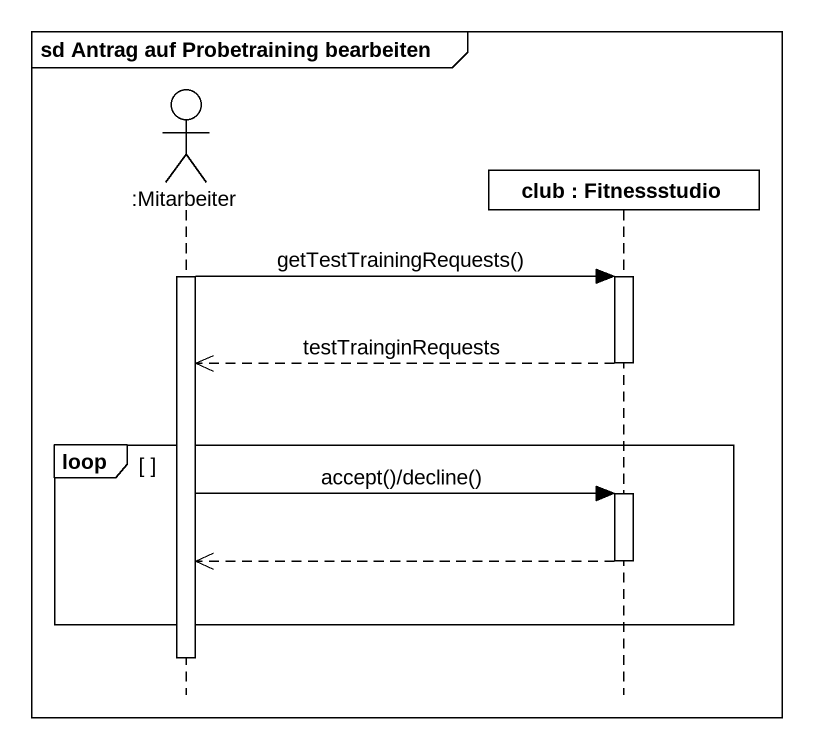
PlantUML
@startuml
mainframe sd Antrag auf Probetraining bearbeiten
hide footbox
actor ":Mitarbeiter" as Mitarbeiter
participant "club : Fitnessstudio" as club

activate Mitarbeiter
Mitarbeiter -> club : getTestTrainingRequests()
activate club
club -->> Mitarbeiter : testTrainginRequests
deactivate club
loop
  Mitarbeiter -> club : accept()/decline()
  activate club
  club -->> Mitarbeiter
  deactivate club
end
deactivate Mitarbeiter
@enduml
